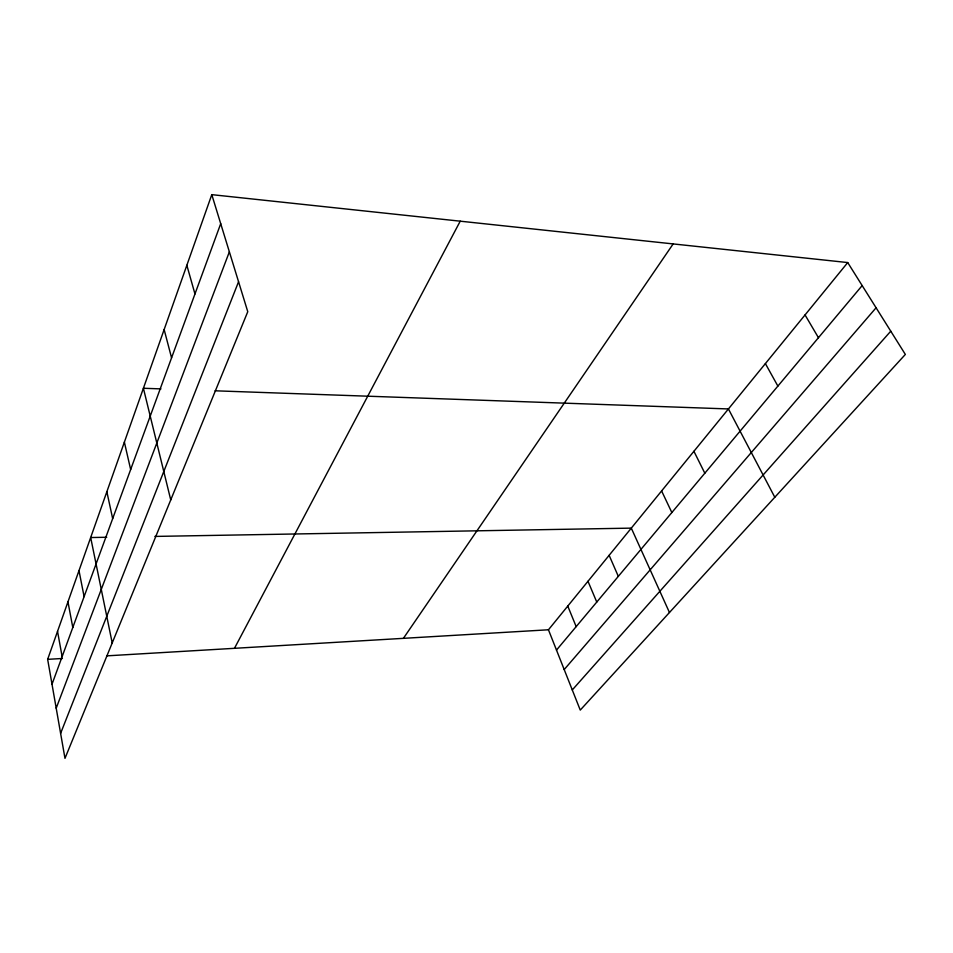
<?xml version="1.0" encoding="UTF-8"?>
<svg xmlns="http://www.w3.org/2000/svg" width="953" height="953" viewBox="0 0 953 953"><rect width="100%" height="100%" fill="white"/><g stroke="black" fill="none" stroke-linecap="round" stroke-linejoin="round"><path stroke-width="1.43" d="M211.792 194.65L247.768 311.702L64.983 758.35L47.65 659.345L211.792 194.65L847.729 262.563L905.35 354.433L580.258 710.092L548.451 629.778L847.729 262.563M52.01 684.254L220.715 223.669M56.203 708.198L229.363 251.842M60.611 733.381L238.56 281.754M234.474 648.314L460.228 221.179M403.405 638.343L673.163 243.92M556.492 650.089L862.167 285.578M564.2 669.554L876.093 307.771M572.276 689.948L890.769 331.179M47.65 659.345L62.433 658.475M106.796 655.855L548.451 629.778M106.724 537.266L90.678 537.54L112.204 642.941M154.851 536.42L631.303 528.129L669.459 612.505M160.95 388.895L143.403 388.264L170.742 499.908M215.068 390.801L728.426 408.944L774.801 497.252M805.047 314.931L818.46 337.707M765.39 363.593L777.874 386.096M693.915 451.293L704.827 473.2M661.608 490.938L671.841 512.535M609.134 555.325L618.318 576.362M587.989 581.27L596.769 602.07M567.774 606.072L576.172 626.621M186.848 265.279L194.96 293.953M164.142 329.547L171.564 357.828M124.378 442.144L130.656 469.519M106.855 491.736L112.668 518.635M78.992 570.609L84.102 596.638M67.961 601.843L72.797 627.491M57.537 631.374L62.124 656.641"/></g></svg>
